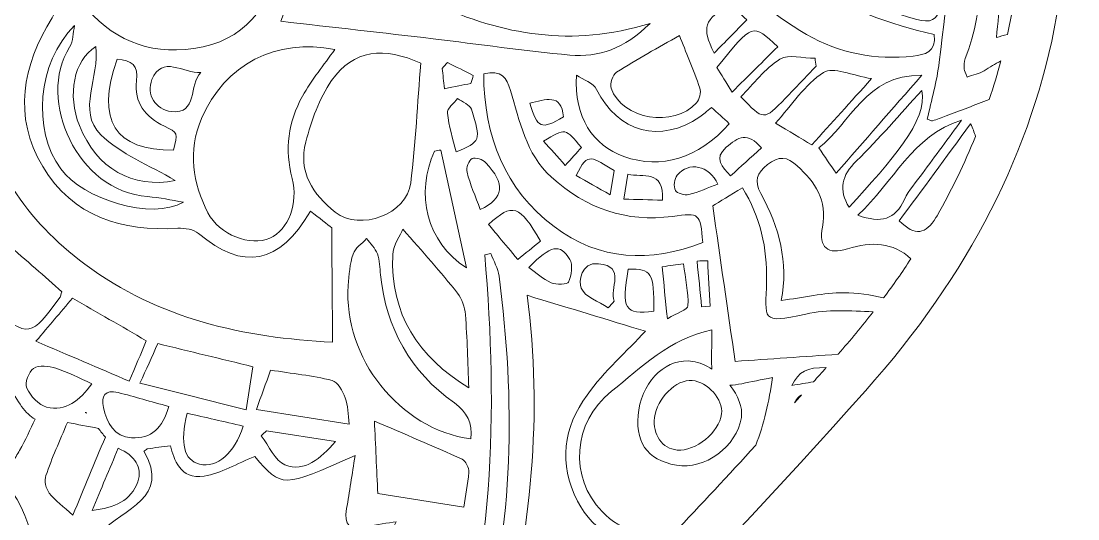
# Model space of a CAD drawing. Extents: x 49 to 10099, y -910 to -90.
# Drawn here: x 6198 to 6671.1, y -606.5 to -383.9 of the extents above; entities that cross this region are included whole.
import ezdxf

# ---------------------------------------------------------------- set-up
doc = ezdxf.new("R2010")
doc.units = 0
doc.header["$MEASUREMENT"] = 0
doc.layers.add('Layer 1', color=7, linetype='Continuous')

msp = doc.modelspace()

# ---------------------------------------------------------------- linework, layer by layer
at = {"layer": 'Layer 1', "lineweight": 0}
for points, knots in [([(6643.48, -226.33), (6625.85, -186.9), (6598.75, -153.49), (6565.11, -129.71), (6530.04, -104.91), (6489.53, -91.8), (6447.95, -91.8), (6400.05, -91.8), (6352.03, -109.39), (6309.06, -142.66), (6276.36, -167.98), (6246.49, -202.19), (6220, -244.61), (6193.52, -202.2), (6163.66, -168), (6130.95, -142.67), (6087.98, -109.4), (6039.95, -91.81), (5992.04, -91.8), (5950.47, -91.8), (5909.96, -104.91), (5874.9, -129.69), (5841.25, -153.47), (5814.15, -186.88), (5796.52, -226.31), (5775.14, -274.13), (5768.87, -327.84), (5778.41, -381.63), (5788.97, -441.15), (5817.77, -497.53), (5864, -549.22), (6017.89, -721.22), (6194.96, -885.08), (6196.74, -886.72), (6196.74, -886.72), (6220.01, -908.2), (6220.01, -908.2), (6220.01, -908.2), (6243.28, -886.71), (6243.28, -886.71), (6245.05, -885.08), (6422.13, -721.22), (6576.01, -549.22), (6622.24, -497.54), (6651.03, -441.16), (6661.59, -381.65), (6671.12, -327.86), (6664.86, -274.15), (6643.48, -226.33)], [0, 0, 0, 0, 1, 1, 1, 2, 2, 2, 3, 3, 3, 4, 4, 4, 5, 5, 5, 6, 6, 6, 7, 7, 7, 8, 8, 8, 9, 9, 9, 10, 10, 10, 11, 11, 11, 12, 12, 12, 13, 13, 13, 14, 14, 14, 15, 15, 15, 16, 16, 16, 16]), ([(6597.36, -399.47), (6580.49, -401.31), (6564.46, -398.37), (6549.68, -389.85), (6533.2, -380.36), (6519.2, -368.23), (6510.08, -351.14), (6507.84, -346.95), (6505.37, -342.87), (6502.91, -338.8), (6492.95, -322.23), (6479.87, -309.3), (6460.72, -303.97), (6455.23, -302.44), (6452.48, -300.25), (6454, -294.07), (6459.48, -271.69), (6452.34, -252.65), (6439.48, -234.32), (6419.96, -206.48), (6413.7, -175.94), (6425.87, -143.19), (6428.36, -136.48), (6432.57, -130.31), (6436.66, -124.36), (6437.81, -122.69), (6441.35, -122.67), (6443.79, -121.9), (6444.35, -124.09), (6445.58, -126.35), (6445.36, -128.46), (6443.54, -145.45), (6440.79, -162.36), (6439.61, -179.39), (6438.39, -197.07), (6441.51, -214.58), (6450.19, -230.02), (6468.82, -263.15), (6487.44, -296.38), (6508.11, -328.25), (6530.95, -363.46), (6566.69, -380.12), (6606.8, -389.89), (6607.77, -397.78), (6602.55, -398.9), (6597.36, -399.47)], [0, 0, 0, 0, 1, 1, 1, 2, 2, 2, 3, 3, 3, 4, 4, 4, 5, 5, 5, 6, 6, 6, 7, 7, 7, 8, 8, 8, 9, 9, 9, 10, 10, 10, 11, 11, 11, 12, 12, 12, 13, 13, 13, 14, 14, 14, 15, 15, 15, 15]), ([(6599.07, -383.12), (6558.52, -371.63), (6525.25, -349.67), (6503.13, -313.38), (6483.58, -281.3), (6462.06, -250.39), (6449.88, -213.97), (6440.45, -185.76), (6446.13, -158.89), (6450.71, -131.52), (6451.01, -129.68), (6456.61, -126.89), (6458.88, -127.54), (6467.96, -130.16), (6476.7, -133.96), (6486.83, -137.81), (6484.35, -148.59), (6481.77, -158.36), (6479.88, -168.27), (6472.68, -205.87), (6482.25, -226.64), (6515.31, -245.91), (6516.37, -246.53), (6517.39, -247.2), (6518.58, -247.95), (6513.71, -255.13), (6508.98, -262.08), (6504.25, -269.04), (6504.66, -269.82), (6505.07, -270.6), (6505.48, -271.37), (6513.38, -270.38), (6521.29, -269.38), (6530.07, -268.28), (6530.8, -274.47), (6531.32, -280.65), (6532.29, -286.76), (6536.36, -312.34), (6550.57, -329.4), (6575.46, -337.01), (6586.04, -340.25), (6596.91, -342.57), (6607.47, -345.88), (6609.59, -346.55), (6612.39, -349.91), (6612.3, -351.91), (6611.9, -360.42), (6610.66, -368.9), (6609.46, -377.35), (6608.57, -383.57), (6604.78, -384.74), (6599.07, -383.12)], [0, 0, 0, 0, 1, 1, 1, 2, 2, 2, 3, 3, 3, 4, 4, 4, 5, 5, 5, 6, 6, 6, 7, 7, 7, 8, 8, 8, 9, 9, 9, 10, 10, 10, 11, 11, 11, 12, 12, 12, 13, 13, 13, 14, 14, 14, 15, 15, 15, 16, 16, 16, 17, 17, 17, 17]), ([(6443.73, -399.01), (6423.25, -397.2), (6402.88, -394.14), (6382.44, -391.73), (6360.06, -389.1), (6337.66, -386.6), (6314.29, -383.93), (6327.36, -350.21), (6339.97, -316.3), (6353.91, -282.94), (6359.05, -270.62), (6366.88, -259.27), (6374.54, -248.21), (6377.39, -244.11), (6383.26, -242.11), (6387.75, -239.15), (6388.28, -239.78), (6388.81, -240.41), (6389.33, -241.05), (6374.02, -257.28), (6363.95, -276.57), (6358.49, -297.73), (6355.3, -310.07), (6354.22, -323.34), (6354.56, -336.13), (6355.07, -355.26), (6365.63, -368.29), (6383.21, -376.21), (6413.51, -389.85), (6444.45, -395.76), (6479.61, -384.86), (6468.21, -396.23), (6456.53, -400.15), (6443.73, -399.01)], [0, 0, 0, 0, 1, 1, 1, 2, 2, 2, 3, 3, 3, 4, 4, 4, 5, 5, 5, 6, 6, 6, 7, 7, 7, 8, 8, 8, 9, 9, 9, 10, 10, 10, 11, 11, 11, 11]), ([(6612.16, -426.18), (6610.1, -426.94), (6608.08, -427.81), (6605.99, -428.47), (6605.53, -428.61), (6604.86, -428.09), (6603.7, -427.66), (6605.52, -419.23), (6608.07, -410.79), (6609.07, -402.17), (6612.55, -372.27), (6616.53, -342.37), (6618.35, -312.35), (6619.48, -293.58), (6626.66, -279.06), (6636.84, -266.59), (6637.97, -270.6), (6639, -274.64), (6639.92, -278.71), (6631.81, -292.84), (6627.82, -309.32), (6628.1, -328.32), (6628.46, -352.63), (6629.74, -377.17), (6620.71, -400.59), (6620.16, -402.01), (6620.24, -403.72), (6620.28, -405.29), (6620.31, -406.16), (6620.87, -407.01), (6621.57, -408.87), (6624.21, -407.91), (6626.99, -407.41), (6629.18, -406.01), (6631.63, -404.44), (6634.12, -403.01), (6636.64, -401.67), (6635.1, -407.44), (6633.37, -413.17), (6631.44, -418.87), (6625.03, -421.36), (6618.61, -423.82), (6612.16, -426.18)], [0, 0, 0, 0, 1, 1, 1, 2, 2, 2, 3, 3, 3, 4, 4, 4, 5, 5, 5, 6, 6, 6, 7, 7, 7, 8, 8, 8, 9, 9, 9, 10, 10, 10, 11, 11, 11, 12, 12, 12, 13, 13, 13, 14, 14, 14, 14]), ([(6245.61, -334.38), (6244.39, -334.55), (6243.47, -334.79), (6242.56, -334.78), (6220.67, -334.6), (6208.63, -350.04), (6213.49, -371.46), (6214.26, -374.86), (6213.7, -379.49), (6211.9, -382.4), (6198.62, -403.92), (6194.29, -426.29), (6207.71, -448.85), (6221.18, -471.47), (6243.16, -477.87), (6268.25, -476.52), (6271.33, -476.36), (6275.32, -476.97), (6277.51, -478.83), (6297.22, -495.58), (6313.69, -492.79), (6327.58, -468.84), (6331.5, -471.91), (6335.31, -474.88), (6337.07, -476.26), (6337.21, -494.03), (6337.34, -509.93), (6337.49, -527.46), (6297.81, -525.42), (6259.72, -517.23), (6226.62, -492.59), (6200.27, -472.98), (6182.81, -447.75), (6179.08, -414.59), (6177.49, -400.48), (6177.72, -386.13), (6177.49, -371.89), (6177.06, -344.64), (6190.71, -321.58), (6199.32, -295.99), (6206.65, -301.15), (6212.65, -305.79), (6219.06, -309.75), (6223.6, -312.55), (6228.55, -315.95), (6233.57, -316.42), (6245.82, -317.57), (6245.75, -325.51), (6245.61, -334.38)], [0, 0, 0, 0, 1, 1, 1, 2, 2, 2, 3, 3, 3, 4, 4, 4, 5, 5, 5, 6, 6, 6, 7, 7, 7, 8, 8, 8, 9, 9, 9, 10, 10, 10, 11, 11, 11, 12, 12, 12, 13, 13, 13, 14, 14, 14, 15, 15, 15, 16, 16, 16, 16]), ([(6634.68, -391.19), (6635.92, -377.84), (6637.13, -366.43), (6638.01, -354.99), (6639.23, -339.23), (6640.01, -323.43), (6641.34, -307.68), (6641.64, -304.13), (6642.35, -300.8), (6643.41, -297.62), (6647.18, -323.84), (6646.71, -350.98), (6641.89, -378.16), (6641.2, -382.04), (6640.42, -385.9), (6639.57, -389.76), (6637.94, -390.23), (6636.32, -390.71), (6634.68, -391.19)], [0, 0, 0, 0, 1, 1, 1, 2, 2, 2, 3, 3, 3, 4, 4, 4, 5, 5, 5, 6, 6, 6, 6]), ([(6252.26, -343.9), (6269.12, -363.56), (6290.28, -363.77), (6312.93, -357.44), (6313.21, -357.36), (6313.56, -357.47), (6315.1, -357.6), (6308.25, -377.77), (6298.38, -392.77), (6275.36, -396.1), (6254.09, -399.18), (6238.31, -391.52), (6225.37, -375.89), (6218.67, -367.8), (6218.51, -355.14), (6224.19, -347.57), (6228.48, -341.86), (6241.05, -339.35), (6249.85, -342.5), (6250.72, -342.8), (6251.68, -343.23), (6252.26, -343.9)], [0, 0, 0, 0, 1, 1, 1, 2, 2, 2, 3, 3, 3, 4, 4, 4, 5, 5, 5, 6, 6, 6, 7, 7, 7, 7]), ([(6515.48, -376.09), (6517.66, -378.23), (6519.9, -380.42), (6522.86, -383.32), (6517.92, -388.35), (6513.21, -393.14), (6508.3, -398.15), (6502.61, -386.44), (6503.66, -383.42), (6515.48, -376.09)], [0, 0, 0, 0, 1, 1, 1, 2, 2, 2, 3, 3, 3, 3]), ([(6219.72, -395.42), (6204.92, -419.14), (6223.04, -459.89), (6254.63, -462.33), (6260.01, -462.74), (6265.33, -463.95), (6270.67, -464.79), (6256.58, -473.2), (6225.68, -463.43), (6215.76, -449.89), (6203.04, -432.52), (6205.1, -402.54), (6221.97, -385.87), (6221.26, -389.08), (6221.36, -392.79), (6219.72, -395.42)], [0, 0, 0, 0, 1, 1, 1, 2, 2, 2, 3, 3, 3, 4, 4, 4, 5, 5, 5, 5]), ([(6536.74, -395.35), (6530.3, -401.74), (6523.87, -408.12), (6516.33, -415.61), (6513.6, -411.17), (6511.52, -407.78), (6509.56, -404.59), (6525.43, -384.67), (6525.59, -384.61), (6536.74, -395.35)], [0, 0, 0, 0, 1, 1, 1, 2, 2, 2, 3, 3, 3, 3]), ([(6324.01, -417.38), (6317.64, -428.84), (6315.97, -441.31), (6319.32, -454.2), (6322.21, -465.31), (6317.84, -477.11), (6309.32, -480.95), (6300.89, -484.75), (6286.67, -479.44), (6281.68, -469.63), (6274.84, -456.16), (6272.57, -442.03), (6278.81, -427.47), (6289.26, -403.12), (6312.24, -391.24), (6338.43, -396.57), (6333.61, -403.44), (6328.1, -410.02), (6324.01, -417.38)], [0, 0, 0, 0, 1, 1, 1, 2, 2, 2, 3, 3, 3, 4, 4, 4, 5, 5, 5, 6, 6, 6, 6]), ([(6464.59, -406.68), (6473.72, -400.88), (6483.27, -395.72), (6492.74, -390.3), (6495.57, -397.41), (6499.04, -405.49), (6501.9, -413.77), (6502.55, -415.64), (6501.77, -418.9), (6500.42, -420.39), (6490.14, -431.73), (6467.15, -427.86), (6462.14, -413.88), (6461.45, -411.94), (6462.87, -407.78), (6464.59, -406.68)], [0, 0, 0, 0, 1, 1, 1, 2, 2, 2, 3, 3, 3, 4, 4, 4, 5, 5, 5, 5]), ([(6233.71, -434.67), (6242.64, -443.42), (6255.42, -448.25), (6267.06, -455.15), (6247.88, -458.99), (6231.81, -449.72), (6224.13, -430.59), (6218.63, -416.87), (6221.53, -401.43), (6231.44, -395.24), (6233.46, -408.72), (6222.76, -423.94), (6233.71, -434.67)], [0, 0, 0, 0, 1, 1, 1, 2, 2, 2, 3, 3, 3, 4, 4, 4, 4]), ([(6372.48, -456.23), (6370.83, -470.11), (6349.83, -478.07), (6338.61, -469.28), (6328.58, -461.43), (6322.01, -451.05), (6325.48, -437.9), (6328, -428.36), (6331.47, -418.47), (6337.01, -410.46), (6346.71, -396.44), (6360.82, -395.21), (6376.94, -402.72), (6375.53, -420.35), (6374.61, -438.36), (6372.48, -456.23)], [0, 0, 0, 0, 1, 1, 1, 2, 2, 2, 3, 3, 3, 4, 4, 4, 5, 5, 5, 5]), ([(6262.19, -430.82), (6268.32, -433.74), (6268.2, -434), (6266.28, -441.51), (6239.98, -441.81), (6231.41, -428.34), (6240.97, -400.91), (6247.6, -401.23), (6250.57, -403.71), (6249.73, -410.55), (6248.55, -420.26), (6253.52, -426.69), (6262.19, -430.82)], [0, 0, 0, 0, 1, 1, 1, 2, 2, 2, 3, 3, 3, 4, 4, 4, 4]), ([(6265.23, -424.31), (6258.23, -423.5), (6253.95, -416.54), (6256.61, -409.99), (6261.15, -398.82), (6270.64, -407.29), (6278.55, -406.8), (6272.75, -412.15), (6277.51, -425.72), (6265.23, -424.31)], [0, 0, 0, 0, 1, 1, 1, 2, 2, 2, 3, 3, 3, 3]), ([(6537.77, -400.86), (6541.58, -398.47), (6548.13, -400.46), (6553.45, -400.48), (6553.62, -401.65), (6553.78, -402.83), (6553.94, -404), (6549.38, -408.79), (6544.86, -413.62), (6540.25, -418.36), (6530.51, -428.39), (6530.5, -428.37), (6520.19, -417.69), (6525.95, -411.94), (6531.02, -405.07), (6537.77, -400.86)], [0, 0, 0, 0, 1, 1, 1, 2, 2, 2, 3, 3, 3, 4, 4, 4, 5, 5, 5, 5]), ([(6399.43, -411.72), (6395.86, -412.43), (6392.29, -413.14), (6387.6, -414.07), (6387.2, -410.73), (6386.86, -407.87), (6386.53, -405), (6387.3, -404.11), (6388.08, -403.22), (6388.86, -402.33), (6392.73, -404.27), (6396.6, -406.22), (6400.46, -408.16), (6400.12, -409.35), (6399.77, -410.53), (6399.43, -411.72)], [0, 0, 0, 0, 1, 1, 1, 2, 2, 2, 3, 3, 3, 4, 4, 4, 5, 5, 5, 5]), ([(6489.63, -471.18), (6501.94, -469.57), (6502.07, -469.64), (6503.16, -482.88), (6479.78, -492.02), (6456.83, -491.04), (6436.63, -475.75), (6414.55, -459.05), (6405.28, -435.33), (6405.11, -407.49), (6413.27, -405.49), (6415.37, -409.27), (6417.11, -414.8), (6421.42, -428.56), (6423.73, -443.07), (6435.51, -453.67), (6451.15, -467.74), (6468.83, -473.92), (6489.63, -471.18)], [0, 0, 0, 0, 1, 1, 1, 2, 2, 2, 3, 3, 3, 4, 4, 4, 5, 5, 5, 6, 6, 6, 6]), ([(6557.24, -406.78), (6561.48, -404.04), (6570.21, -408.22), (6578.79, -409.57), (6569.14, -420.27), (6560.97, -429.34), (6552.06, -439.21), (6546.95, -436.19), (6541.92, -433.22), (6535.73, -429.55), (6543.04, -421.43), (6548.89, -412.18), (6557.24, -406.78)], [0, 0, 0, 0, 1, 1, 1, 2, 2, 2, 3, 3, 3, 4, 4, 4, 4]), ([(6467.84, -444.38), (6454.18, -439.52), (6445.43, -426.87), (6446.67, -408.06), (6449.74, -410.13), (6454.21, -411.5), (6455.63, -414.38), (6465.11, -433.51), (6484.3, -438.82), (6501.92, -426.61), (6503.47, -425.54), (6504.89, -424.27), (6507.14, -422.47), (6509.74, -424.85), (6512.4, -427.29), (6515.06, -429.72), (6501.2, -445.36), (6484.63, -450.35), (6467.84, -444.38)], [0, 0, 0, 0, 1, 1, 1, 2, 2, 2, 3, 3, 3, 4, 4, 4, 5, 5, 5, 6, 6, 6, 6]), ([(6601.24, -408.04), (6587.62, -423.6), (6575.64, -437.29), (6562.88, -451.88), (6560.16, -447.91), (6557.92, -444.65), (6555.12, -440.56), (6569.68, -429.42), (6575.72, -407.88), (6601.24, -408.04)], [0, 0, 0, 0, 1, 1, 1, 2, 2, 2, 3, 3, 3, 3]), ([(6425.72, -420.48), (6432.72, -419.12), (6439.89, -415.75), (6440.88, -426.71), (6430.77, -432.52), (6429.24, -431.95), (6425.72, -420.48)], [0, 0, 0, 0, 1, 1, 1, 2, 2, 2, 2]), ([(6568.69, -467.13), (6563.92, -459.24), (6565.24, -452.93), (6572.04, -446.33), (6582.19, -436.48), (6591.36, -425.62), (6601.29, -414.81), (6604.18, -428.32), (6587.47, -446.4), (6568.69, -467.13)], [0, 0, 0, 0, 1, 1, 1, 2, 2, 2, 3, 3, 3, 3]), ([(6392.76, -442.35), (6391.36, -436.51), (6389.44, -430.8), (6388.88, -424.97), (6388.68, -422.94), (6391.83, -420.6), (6393.46, -418.4), (6395.57, -419.99), (6398.93, -421.18), (6399.6, -423.24), (6404.11, -437.2), (6403.71, -437.91), (6392.76, -442.35)], [0, 0, 0, 0, 1, 1, 1, 2, 2, 2, 3, 3, 3, 4, 4, 4, 4]), ([(6619.08, -428.11), (6613.23, -436.06), (6607.36, -443.98), (6601.55, -451.95), (6598.76, -455.77), (6595.42, -459.37), (6593.48, -463.6), (6589.35, -472.58), (6582.97, -474.46), (6572.68, -470.67), (6588.65, -455.89), (6596.83, -435.05), (6619.08, -428.11)], [0, 0, 0, 0, 1, 1, 1, 2, 2, 2, 3, 3, 3, 4, 4, 4, 4]), ([(6608.08, -470.94), (6607.93, -471.19), (6607.77, -471.43), (6607.61, -471.67), (6603.02, -479.15), (6598.31, -480.27), (6591.19, -473.19), (6601.51, -459.16), (6611.95, -444.97), (6623.09, -429.82), (6624.03, -431.78), (6624.76, -433.63), (6625.28, -435.42), (6620.4, -447.43), (6614.66, -459.27), (6608.08, -470.94)], [0, 0, 0, 0, 1, 1, 1, 2, 2, 2, 3, 3, 3, 4, 4, 4, 5, 5, 5, 5]), ([(6441.63, -448.38), (6438.1, -444.43), (6435.07, -441.04), (6431.97, -437.56), (6441.75, -431.58), (6441.79, -431.59), (6448.85, -440.42), (6446.7, -442.79), (6444.49, -445.23), (6441.63, -448.38)], [0, 0, 0, 0, 1, 1, 1, 2, 2, 2, 3, 3, 3, 3]), ([(6513.73, -440.25), (6518.83, -435.71), (6523.49, -433.12), (6529.43, -440.55), (6524.65, -444.88), (6520.24, -448.88), (6515.61, -453.07), (6511.97, -448.79), (6507.84, -445.49), (6513.73, -440.25)], [0, 0, 0, 0, 1, 1, 1, 2, 2, 2, 3, 3, 3, 3]), ([(6397.39, -494.15), (6379.43, -482.86), (6374.44, -460.74), (6383.14, -441.96), (6384.08, -441.8), (6385.02, -441.65), (6385.96, -441.49), (6385.96, -441.49), (6397.39, -494.15), (6397.39, -494.15)], [0, 0, 0, 0, 1, 1, 1, 2, 2, 2, 3, 3, 3, 3]), ([(6397.65, -451.4), (6397.18, -449.58), (6398.43, -446.07), (6399.89, -445.35), (6401.35, -444.62), (6404.76, -445.76), (6406.11, -447.21), (6414.88, -456.56), (6414.28, -463.05), (6403.59, -468.1), (6401.36, -462.06), (6399.06, -456.85), (6397.65, -451.4)], [0, 0, 0, 0, 1, 1, 1, 2, 2, 2, 3, 3, 3, 4, 4, 4, 4]), ([(6461.81, -461.59), (6456.2, -458.37), (6451.37, -455.6), (6446.56, -452.85), (6451.85, -441.6), (6453.86, -445.2), (6463.53, -450.67), (6463.53, -450.67), (6461.81, -461.59), (6461.81, -461.59)], [0, 0, 0, 0, 1, 1, 1, 2, 2, 2, 3, 3, 3, 3]), ([(6529.18, -460.88), (6526.02, -455.16), (6527.52, -451.8), (6532.14, -448.02), (6537.08, -443.97), (6541.08, -444.46), (6545.47, -448.52), (6553.48, -455.94), (6559.12, -463.99), (6556.78, -475.93), (6555.01, -485), (6559.18, -488.54), (6568.03, -485.69), (6578.7, -482.25), (6588.35, -482.76), (6596.38, -490.15), (6592.53, -496.04), (6588.46, -501.88), (6584.16, -507.66), (6578.25, -506.35), (6572.24, -505.27), (6566.3, -505.3), (6557.33, -505.35), (6548.37, -507.46), (6538.35, -508.82), (6541.62, -491.89), (6537.47, -475.89), (6529.18, -460.88)], [0, 0, 0, 0, 1, 1, 1, 2, 2, 2, 3, 3, 3, 4, 4, 4, 5, 5, 5, 6, 6, 6, 7, 7, 7, 8, 8, 8, 9, 9, 9, 9]), ([(6497, -461.39), (6495.12, -461.84), (6491.61, -460.91), (6490.94, -459.57), (6490.06, -457.8), (6490.43, -454.31), (6491.72, -452.78), (6496.96, -446.55), (6505.95, -448.3), (6509.97, -456.71), (6505.62, -458.34), (6501.42, -460.33), (6497, -461.39)], [0, 0, 0, 0, 1, 1, 1, 2, 2, 2, 3, 3, 3, 4, 4, 4, 4]), ([(6467.89, -463.44), (6467.89, -463.44), (6469.63, -452.36), (6469.63, -452.36), (6476.36, -453.87), (6485.95, -449.94), (6485.12, -463.93), (6479.02, -463.75), (6473.79, -463.61), (6467.89, -463.44)], [0, 0, 0, 0, 1, 1, 1, 2, 2, 2, 3, 3, 3, 3]), ([(6563.8, -532.83), (6548.48, -533.9), (6533.15, -534.97), (6517.7, -536.04), (6514.36, -512.94), (6511.12, -490.5), (6507.64, -466.46), (6510.61, -464.64), (6515.36, -461.74), (6520.92, -458.34), (6529.15, -471.55), (6532.02, -485.45), (6531.75, -500.16), (6531.44, -517.22), (6528.56, -519.5), (6549.36, -514.86), (6558.99, -512.71), (6569.32, -513.41), (6579.46, -513.86), (6574.51, -520.25), (6569.29, -526.57), (6563.8, -532.83)], [0, 0, 0, 0, 1, 1, 1, 2, 2, 2, 3, 3, 3, 4, 4, 4, 5, 5, 5, 6, 6, 6, 7, 7, 7, 7]), ([(6430.52, -482.29), (6426.98, -485.13), (6423.85, -487.64), (6420.38, -490.43), (6417.3, -486.77), (6414.66, -483.64), (6412.03, -480.5), (6410.42, -478.58), (6408.83, -476.64), (6407.28, -474.77), (6417.93, -464.95), (6421.33, -466.01), (6430.52, -482.29)], [0, 0, 0, 0, 1, 1, 1, 2, 2, 2, 3, 3, 3, 4, 4, 4, 4]), ([(6393.39, -505.5), (6395.43, -508.04), (6396.67, -511.79), (6396.93, -515.09), (6397.77, -525.72), (6397.98, -536.39), (6398.47, -547.84), (6375.63, -533.96), (6363.34, -514.82), (6364.39, -488.42), (6364.57, -483.86), (6367.89, -479.42), (6368.97, -476.84), (6377.88, -487.21), (6385.9, -496.15), (6393.39, -505.5)], [0, 0, 0, 0, 1, 1, 1, 2, 2, 2, 3, 3, 3, 4, 4, 4, 5, 5, 5, 5]), ([(6344.5, -502.06), (6344.85, -497.33), (6345.18, -492.45), (6346.65, -488.02), (6347.53, -485.35), (6350.6, -483.4), (6352.69, -481.13), (6354.35, -483.37), (6356.59, -485.39), (6357.52, -487.9), (6358.59, -490.79), (6358.58, -494.11), (6358.91, -497.25), (6361.43, -521.28), (6372.27, -540.53), (6391.98, -554.62), (6397.6, -558.63), (6400.3, -563.68), (6399.3, -570.69), (6367.53, -566.41), (6342.11, -534.37), (6344.5, -502.06)], [0, 0, 0, 0, 1, 1, 1, 2, 2, 2, 3, 3, 3, 4, 4, 4, 5, 5, 5, 6, 6, 6, 7, 7, 7, 7]), ([(6184.06, -512.41), (6179.46, -509.09), (6174.93, -505.66), (6169.52, -501.65), (6171.88, -499.58), (6173.26, -498.31), (6174.7, -497.12), (6180.08, -492.72), (6185.48, -488.34), (6191.61, -483.35), (6196.01, -487.16), (6200.23, -490.79), (6204.42, -494.46), (6208.45, -497.97), (6212.44, -501.51), (6216.26, -504.87), (6215.89, -506.09), (6215.85, -506.79), (6215.51, -507.25), (6202.13, -525.39), (6202.1, -525.4), (6184.06, -512.41)], [0, 0, 0, 0, 1, 1, 1, 2, 2, 2, 3, 3, 3, 4, 4, 4, 5, 5, 5, 6, 6, 6, 7, 7, 7, 7]), ([(6443.68, -490.41), (6445.2, -492.88), (6444.35, -497.5), (6443.16, -500.59), (6442.76, -501.62), (6437.57, -501.87), (6435.26, -500.87), (6431.67, -499.32), (6428.67, -496.4), (6425.34, -493.99), (6435.32, -484.03), (6439.19, -483.13), (6443.68, -490.41)], [0, 0, 0, 0, 1, 1, 1, 2, 2, 2, 3, 3, 3, 4, 4, 4, 4]), ([(6386.87, -697.14), (6409.62, -628.4), (6411.73, -558.75), (6405.57, -488.38), (6406.47, -488.15), (6407.37, -487.93), (6408.27, -487.71), (6409.56, -491.12), (6411.59, -494.43), (6412.04, -497.94), (6419.16, -553.43), (6418.84, -608.56), (6403.61, -662.91), (6403.18, -664.44), (6402.66, -665.98), (6402.55, -667.54), (6402.27, -671.6), (6402.19, -675.68), (6402.03, -679.75), (6406.08, -678.62), (6410.52, -678.2), (6414.12, -676.25), (6423.67, -671.07), (6433.36, -666.43), (6443.18, -662.25), (6437.25, -668.37), (6431.37, -674.42), (6425.54, -680.4), (6414.5, -685.11), (6401.89, -690.6), (6386.87, -697.14)], [0, 0, 0, 0, 1, 1, 1, 2, 2, 2, 3, 3, 3, 4, 4, 4, 5, 5, 5, 6, 6, 6, 7, 7, 7, 8, 8, 8, 9, 9, 9, 10, 10, 10, 10]), ([(6463.57, -509.06), (6462.67, -510.05), (6461.77, -511.04), (6460.87, -512.02), (6456.62, -509.21), (6450.39, -507.22), (6448.77, -503.31), (6447.6, -500.48), (6448.54, -491.55), (6456.51, -492.33), (6469.16, -493.57), (6461.1, -503.49), (6463.57, -509.06)], [0, 0, 0, 0, 1, 1, 1, 2, 2, 2, 3, 3, 3, 4, 4, 4, 4]), ([(6505.4, -491.04), (6505.77, -497.83), (6506.14, -504.61), (6506.52, -511.4), (6506.52, -511.4), (6502.7, -511.61), (6502.7, -511.61), (6502.01, -504.79), (6501.32, -497.97), (6500.63, -491.14), (6502.22, -491.11), (6503.81, -491.08), (6505.4, -491.04)], [0, 0, 0, 0, 1, 1, 1, 2, 2, 2, 3, 3, 3, 4, 4, 4, 4]), ([(6481.27, -513.58), (6468.36, -515.44), (6466.55, -512.46), (6469.85, -494.82), (6480.32, -494.49), (6481.45, -496.35), (6481.27, -513.58)], [0, 0, 0, 0, 1, 1, 1, 2, 2, 2, 2]), ([(6496.58, -511.19), (6496.52, -512.86), (6491.67, -514.36), (6487.34, -516.95), (6486.45, -508.04), (6485.78, -501.36), (6485.02, -493.73), (6488.79, -493.18), (6491.16, -492.84), (6494.57, -492.34), (6495.41, -498.95), (6496.79, -505.1), (6496.58, -511.19)], [0, 0, 0, 0, 1, 1, 1, 2, 2, 2, 3, 3, 3, 4, 4, 4, 4]), ([(6221.06, -507.75), (6232.1, -514.12), (6242.83, -520.31), (6254.07, -526.8), (6251.5, -532.92), (6249.21, -538.36), (6246.47, -544.88), (6232.59, -538.97), (6219.16, -533.24), (6204.64, -527.05), (6210.65, -519.98), (6215.51, -514.27), (6221.06, -507.75)], [0, 0, 0, 0, 1, 1, 1, 2, 2, 2, 3, 3, 3, 4, 4, 4, 4]), ([(6412.74, -665.91), (6426.35, -612.04), (6431.64, -559.32), (6424.57, -506.48), (6443.31, -512.17), (6461.07, -517.56), (6477.51, -522.55), (6469.34, -531.32), (6459.17, -540.35), (6451.38, -551.09), (6440.9, -565.55), (6438.49, -581.7), (6447.15, -598.57), (6454.3, -612.48), (6468.68, -620.46), (6483.25, -620.38), (6475.32, -628.76), (6467.42, -637.05), (6459.57, -645.24), (6443.88, -651.13), (6428.28, -658.01), (6412.74, -665.91)], [0, 0, 0, 0, 1, 1, 1, 2, 2, 2, 3, 3, 3, 4, 4, 4, 5, 5, 5, 6, 6, 6, 7, 7, 7, 7]), ([(6498.7, -536.04), (6487.61, -534.16), (6476.7, -543.95), (6474.56, -557.69), (6472.37, -571.73), (6478.09, -580.16), (6491.37, -582.48), (6504.18, -584.71), (6518.43, -574.23), (6520.47, -561.07), (6521.16, -556.57), (6519, -551.28), (6515.34, -546.7), (6516.86, -546.66), (6518.62, -546.42), (6520.66, -546.01), (6524.94, -545.13), (6529.24, -544.3), (6534.41, -543.28), (6532.96, -554.01), (6530.58, -564.13), (6526.92, -573.57), (6514.68, -586.89), (6502.39, -600.08), (6490.14, -613.08), (6478.77, -615.4), (6466.72, -612.11), (6458.11, -603.19), (6443.26, -587.82), (6444.85, -563.57), (6462.35, -549.42), (6475.78, -538.56), (6488.41, -526.1), (6507.22, -521.89), (6507.19, -526.32), (6507.23, -530.33), (6507.13, -534.34), (6507.08, -536.32), (6507.15, -538.03), (6507.33, -539.5), (6504.6, -537.77), (6501.65, -536.54), (6498.7, -536.04)], [0, 0, 0, 0, 1, 1, 1, 2, 2, 2, 3, 3, 3, 4, 4, 4, 5, 5, 5, 6, 6, 6, 7, 7, 7, 8, 8, 8, 9, 9, 9, 10, 10, 10, 11, 11, 11, 12, 12, 12, 13, 13, 13, 14, 14, 14, 14]), ([(6251.25, -545.77), (6254.1, -539.51), (6256.55, -534.1), (6259.28, -528.09), (6273.52, -531.55), (6287.3, -534.9), (6301.75, -538.42), (6301.75, -538.42), (6298.72, -557.71), (6298.72, -557.71), (6282.89, -553.73), (6267.49, -549.85), (6251.25, -545.77)], [0, 0, 0, 0, 1, 1, 1, 2, 2, 2, 3, 3, 3, 4, 4, 4, 4]), ([(6200.58, -547.97), (6199.57, -545.81), (6201.42, -540.55), (6203.59, -539.16), (6205.97, -537.62), (6210.41, -538.18), (6213.54, -539.14), (6218.87, -540.78), (6223.87, -543.46), (6229.71, -546.01), (6224.24, -553.6), (6218.08, -558.56), (6209.45, -556.45), (6205.9, -555.59), (6202.23, -551.51), (6200.58, -547.97)], [0, 0, 0, 0, 1, 1, 1, 2, 2, 2, 3, 3, 3, 4, 4, 4, 5, 5, 5, 5]), ([(6543.08, -546.79), (6546.15, -540.64), (6549.82, -538.63), (6558.46, -538.83), (6556.56, -540.95), (6554.65, -543.08), (6552.74, -545.2), (6549.67, -545.71), (6546.48, -546.23), (6543.08, -546.79)], [0, 0, 0, 0, 1, 1, 1, 2, 2, 2, 3, 3, 3, 3]), ([(6197.35, -575.87), (6196.37, -577.67), (6195.21, -579.35), (6194.01, -581.28), (6187.52, -576.25), (6181.67, -570.96), (6175.1, -566.85), (6168.82, -562.93), (6161.78, -560.22), (6153.61, -556.27), (6153.28, -553.34), (6152.75, -548.62), (6151.95, -541.49), (6153.88, -542.12), (6155.3, -542.96), (6156.74, -543), (6162.49, -543.18), (6167.54, -542.12), (6171.76, -540.06), (6175.12, -544.7), (6180.24, -545.08), (6192.43, -545.96), (6196.49, -554.41), (6199.96, -559.51), (6204.28, -561.85), (6202.17, -566.57), (6199.86, -571.24), (6197.35, -575.87)], [0, 0, 0, 0, 1, 1, 1, 2, 2, 2, 3, 3, 3, 4, 4, 4, 5, 5, 5, 6, 6, 6, 7, 7, 7, 8, 8, 8, 9, 9, 9, 9]), ([(6303.35, -557.62), (6305.55, -551.53), (6307.54, -546), (6309.73, -539.94), (6319.26, -541.44), (6328.41, -542.37), (6337.23, -544.59), (6339.74, -545.22), (6341.99, -549.35), (6343.12, -552.34), (6344.4, -555.72), (6344.3, -559.63), (6344.91, -564.16), (6344.91, -564.16), (6303.35, -557.62), (6303.35, -557.62)], [0, 0, 0, 0, 1, 1, 1, 2, 2, 2, 3, 3, 3, 4, 4, 4, 5, 5, 5, 5]), ([(6511.62, -559.55), (6510.6, -567.69), (6499.91, -576.4), (6491.81, -575.69), (6485.11, -575.1), (6480.63, -568.77), (6481.54, -561.19), (6482.57, -552.64), (6491.42, -543.93), (6498.44, -544.56), (6505.48, -545.19), (6512.43, -553.1), (6511.62, -559.55)], [0, 0, 0, 0, 1, 1, 1, 2, 2, 2, 3, 3, 3, 4, 4, 4, 4]), ([(6247.48, -570.19), (6239.58, -569.69), (6236.43, -563.55), (6234.89, -556.69), (6233.71, -551.44), (6235.62, -548.47), (6241.47, -549.98), (6248.79, -551.87), (6256.07, -553.98), (6264.09, -556.2), (6261.55, -565.8), (6256.25, -570.74), (6247.48, -570.19)], [0, 0, 0, 0, 1, 1, 1, 2, 2, 2, 3, 3, 3, 4, 4, 4, 4]), ([(6547.47, -551.03), (6546.4, -552.22), (6545.32, -553.41), (6544.24, -554.59), (6544.87, -553.2), (6546.22, -551.68), (6547.47, -551.03)], [0, 0, 0, 0, 1, 1, 1, 2, 2, 2, 2]), ([(6227.29, -559.15), (6227.1, -559.09), (6226.91, -559.03), (6226.72, -558.97), (6226.82, -558.93), (6226.92, -558.89), (6227.02, -558.85), (6227.11, -558.95), (6227.2, -559.05), (6227.29, -559.15)], [0, 0, 0, 0, 1, 1, 1, 2, 2, 2, 3, 3, 3, 3]), ([(6297.46, -564.95), (6293.68, -577.22), (6285.64, -583.89), (6277.95, -582), (6270.95, -580.29), (6268.99, -572.81), (6272.42, -559.25), (6280.55, -561.1), (6288.71, -562.96), (6297.46, -564.95)], [0, 0, 0, 0, 1, 1, 1, 2, 2, 2, 3, 3, 3, 3]), ([(6357.7, -595.15), (6357.22, -584.65), (6356.69, -573.11), (6356.21, -562.79), (6369.41, -568.45), (6382.56, -573.92), (6395.5, -579.83), (6397.09, -580.56), (6398.55, -583.7), (6398.44, -585.63), (6398.13, -590.94), (6396.96, -596.2), (6396.17, -601.19), (6396.17, -601.19), (6357.7, -595.15), (6357.7, -595.15)], [0, 0, 0, 0, 1, 1, 1, 2, 2, 2, 3, 3, 3, 4, 4, 4, 5, 5, 5, 5]), ([(6151.35, -577.09), (6149.91, -576.34), (6148.4, -572.37), (6149, -571.66), (6150.61, -569.75), (6154, -567.13), (6155.54, -567.73), (6163.89, -570.97), (6172.96, -573.75), (6179.8, -579.18), (6198.34, -593.89), (6206.38, -613.65), (6203.32, -637.46), (6202.75, -641.92), (6201.92, -646.35), (6201.21, -650.8), (6200.14, -651.29), (6199.08, -651.78), (6198.02, -652.27), (6195.49, -647.32), (6191.52, -642.6), (6190.68, -637.38), (6186.49, -611.29), (6175.98, -589.76), (6151.35, -577.09)], [0, 0, 0, 0, 1, 1, 1, 2, 2, 2, 3, 3, 3, 4, 4, 4, 5, 5, 5, 6, 6, 6, 7, 7, 7, 8, 8, 8, 8]), ([(6209.11, -587.14), (6211.8, -579.27), (6215.3, -571.68), (6218.74, -563.36), (6223.41, -564.25), (6227.88, -565.1), (6232.61, -566), (6233.64, -567.36), (6234.68, -568.69), (6235.76, -569.9), (6230.88, -581.56), (6226.23, -592.71), (6221.2, -604.76), (6217.04, -601.02), (6213.29, -598.4), (6210.59, -594.94), (6209.11, -593.04), (6208.34, -589.38), (6209.11, -587.14)], [0, 0, 0, 0, 1, 1, 1, 2, 2, 2, 3, 3, 3, 4, 4, 4, 5, 5, 5, 6, 6, 6, 6]), ([(6338.79, -571.94), (6331.86, -579.51), (6325.15, -585.8), (6316.16, -582.3), (6311.61, -580.53), (6308.99, -573.8), (6305.51, -569.31), (6306.3, -568.57), (6307.1, -567.82), (6307.89, -567.08), (6307.89, -567.08), (6338.79, -571.94), (6338.79, -571.94)], [0, 0, 0, 0, 1, 1, 1, 2, 2, 2, 3, 3, 3, 4, 4, 4, 4]), ([(6250.24, -589.88), (6247.29, -598.3), (6239.89, -601.59), (6229.8, -602.68), (6233.89, -593), (6237.55, -584.33), (6241.54, -574.87), (6249.03, -578.29), (6252.5, -583.42), (6250.24, -589.88)], [0, 0, 0, 0, 1, 1, 1, 2, 2, 2, 3, 3, 3, 3]), ([(6344.24, -684.35), (6341.36, -681.39), (6338.62, -678.11), (6335.56, -674.9), (6319.93, -658.44), (6300.55, -648.04), (6278.34, -644.15), (6267.96, -642.33), (6257.01, -643.72), (6244.84, -643.64), (6247.3, -640.91), (6249.57, -638.42), (6251.8, -635.88), (6260.62, -625.87), (6260.36, -624.73), (6247.95, -619.05), (6243.4, -616.97), (6238.8, -614.99), (6233.47, -612.63), (6243.9, -601.72), (6265.25, -597.12), (6252.91, -576.25), (6253.43, -575.89), (6253.97, -575.54), (6254.5, -575.19), (6257.82, -574.71), (6261.34, -574.07), (6264.92, -573.82), (6266.51, -579.64), (6269.08, -589.11), (6279.92, -587.32), (6287.58, -586.06), (6294.73, -581.73), (6302.65, -578.56), (6314.8, -592.7), (6314.8, -592.7), (6347.51, -578.17), (6346.16, -586.75), (6345.12, -594.36), (6343.74, -601.9), (6342.34, -609.55), (6345.31, -611.82), (6352.6, -610.09), (6357.37, -608.95), (6362.28, -608.38), (6365.97, -607.76), (6359.8, -620.36), (6352.95, -632.37), (6347.9, -645.1), (6342.81, -657.92), (6342.81, -671.11), (6344.24, -684.35)], [0, 0, 0, 0, 1, 1, 1, 2, 2, 2, 3, 3, 3, 4, 4, 4, 5, 5, 5, 6, 6, 6, 7, 7, 7, 8, 8, 8, 9, 9, 9, 10, 10, 10, 11, 11, 11, 12, 12, 12, 13, 13, 13, 14, 14, 14, 15, 15, 15, 16, 16, 16, 17, 17, 17, 17])]:
    msp.add_open_spline(points, degree=3, knots=knots, dxfattribs=at)

doc.saveas('drawing.dxf')
